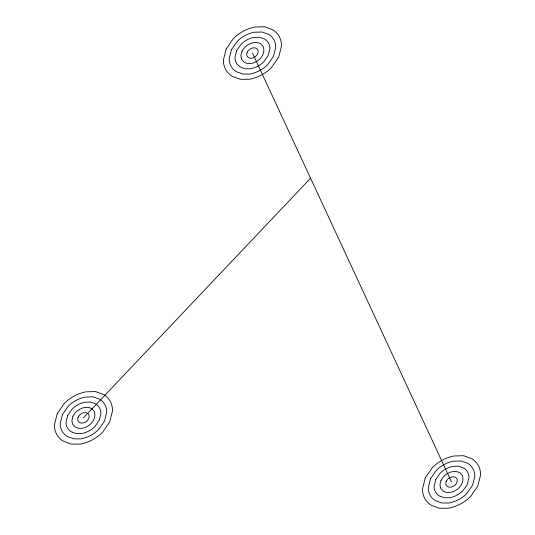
<?xml version="1.0" encoding="UTF-8"?>
<svg xmlns="http://www.w3.org/2000/svg" width="535" height="535" viewBox="0 0 535 535"><rect width="100%" height="100%" fill="white"/><g stroke="black" fill="none" stroke-linecap="round" stroke-linejoin="round"><path stroke-width="0.8" d="M83.46 417.842L310.567 178.229M252.453 53.018L451.54 481.981M57.191 413.776L54.45 424.656A53.828 31.077 0 0 0 56.262 433.544A34.367 19.842 0 0 0 62.883 440.987L71.269 444.11L80.484 444.103A36.494 21.072 0 0 0 93.411 439.288A53.828 31.077 0 0 0 102.68 432.119L109.728 421.908L112.47 411.027A53.828 31.077 0 0 0 110.658 402.139A34.367 19.842 0 0 0 104.037 394.696L95.651 391.573L85.687 391.861A34.367 19.842 0 0 0 73.509 396.395A53.828 31.077 0 0 0 64.24 403.564L57.191 413.776M62.448 414.592L60.254 423.299A43.061 24.864 0 0 0 61.706 430.401A27.492 15.876 0 0 0 66.995 436.359L73.71 438.854L81.079 438.854A29.198 16.852 0 0 0 91.425 435.002A43.061 24.864 0 0 0 98.835 429.264L104.472 421.092L106.666 412.391A43.061 24.864 0 0 0 105.214 405.283A27.492 15.876 0 0 0 99.925 399.324L93.21 396.83L85.239 397.057A27.492 15.876 0 0 0 75.495 400.682A43.061 24.864 0 0 0 68.085 406.419L62.448 414.592M67.698 415.401L66.052 421.934A32.294 18.645 0 0 0 67.142 427.264A20.624 11.904 0 0 0 71.115 431.732L76.144 433.604L81.674 433.604A21.895 12.639 0 0 0 89.432 430.708A32.294 18.645 0 0 0 94.989 426.408L99.222 420.283L100.868 413.749A32.294 18.645 0 0 0 99.777 408.419A20.624 11.904 0 0 0 95.805 403.958L90.776 402.079L84.797 402.253A20.624 11.904 0 0 0 77.488 404.975A32.294 18.645 0 0 0 71.931 409.275L67.698 415.401M72.954 416.217L71.857 420.57L72.579 424.121L75.228 427.097C84.45 432.019 97.678 421.687 94.341 411.562L91.692 408.586C84.751 404.975 76.224 409.716 72.954 416.217M78.204 417.032L77.655 419.206L78.023 420.985L79.347 422.469C83.955 424.93 90.569 419.768 88.897 414.699L87.573 413.214C84.109 411.408 79.842 413.776 78.204 417.032M226.185 48.953L223.443 59.833A53.828 31.077 0 0 0 225.262 68.721A34.367 19.842 0 0 0 231.876 76.164L240.262 79.287L249.477 79.28A36.494 21.072 0 0 0 262.411 74.465A53.828 31.077 0 0 0 271.673 67.296L278.722 57.084L281.463 46.204A53.828 31.077 0 0 0 279.651 37.316A34.367 19.842 0 0 0 273.031 29.873L264.644 26.75L254.68 27.038A34.367 19.842 0 0 0 242.502 31.572A53.828 31.077 0 0 0 233.233 38.741L226.185 48.953M231.441 49.768L229.248 58.469A43.061 24.864 0 0 0 230.699 65.578A27.492 15.876 0 0 0 235.995 71.536L242.703 74.031L250.072 74.031A29.198 16.852 0 0 0 260.418 70.179A43.061 24.864 0 0 0 267.834 64.441L273.472 56.269L275.665 47.568A43.061 24.864 0 0 0 274.214 40.459A27.492 15.876 0 0 0 268.918 34.501L262.21 32.006L254.232 32.234A27.492 15.876 0 0 0 244.495 35.858A43.061 24.864 0 0 0 237.079 41.596L231.441 49.768M236.697 50.578L235.052 57.111A32.294 18.645 0 0 0 236.136 62.441A20.624 11.904 0 0 0 240.108 66.908L245.144 68.781L250.668 68.774A21.895 12.639 0 0 0 258.425 65.885A32.294 18.645 0 0 0 263.989 61.585L268.216 55.459L269.861 48.926A32.294 18.645 0 0 0 268.771 43.596A20.624 11.904 0 0 0 264.805 39.129L259.769 37.256L253.791 37.43A20.624 11.904 0 0 0 246.481 40.152A32.294 18.645 0 0 0 240.924 44.452L236.697 50.578M241.947 51.393L240.85 55.747L241.579 59.298L244.227 62.274C253.443 67.189 266.671 56.864 263.334 46.739L260.685 43.763C253.75 40.152 245.217 44.893 241.947 51.393M247.203 52.203L246.655 54.383L247.016 56.162L248.34 57.646C252.948 60.107 259.562 54.944 257.897 49.875L256.573 48.391C253.102 46.585 248.835 48.953 247.203 52.203M425.271 477.915L422.53 488.796A53.828 31.077 0 0 0 424.342 497.684A34.367 19.842 0 0 0 430.963 505.127L439.349 508.25L448.564 508.243A36.494 21.072 0 0 0 461.491 503.428A53.828 31.077 0 0 0 470.76 496.259L477.808 486.047L480.55 475.167A53.828 31.077 0 0 0 478.738 466.279A34.367 19.842 0 0 0 472.117 458.836L463.731 455.713L453.767 456.001A34.367 19.842 0 0 0 441.589 460.535A53.828 31.077 0 0 0 432.32 467.704L425.271 477.915M430.528 478.731L428.334 487.432A43.061 24.864 0 0 0 429.786 494.541A27.492 15.876 0 0 0 435.075 500.499L441.79 502.994L449.159 502.994A29.198 16.852 0 0 0 459.505 499.142A43.061 24.864 0 0 0 466.915 493.404L472.552 485.232L474.746 476.531A43.061 24.864 0 0 0 473.294 469.422A27.492 15.876 0 0 0 468.005 463.464L461.29 460.969L453.319 461.197A27.492 15.876 0 0 0 443.575 464.821A43.061 24.864 0 0 0 436.165 470.559L430.528 478.731M435.778 479.541L434.132 486.074A32.294 18.645 0 0 0 435.222 491.404A20.624 11.904 0 0 0 439.195 495.871L444.224 497.744L449.754 497.737A21.895 12.639 0 0 0 457.512 494.848A32.294 18.645 0 0 0 463.069 490.548L467.302 484.422L468.948 477.889A32.294 18.645 0 0 0 467.857 472.559A20.624 11.904 0 0 0 463.885 468.092L458.856 466.219L452.877 466.393A20.624 11.904 0 0 0 445.568 469.115A32.294 18.645 0 0 0 440.011 473.415L435.778 479.541M441.034 480.356L439.937 484.71L440.659 488.261L443.308 491.237C452.53 496.152 465.758 485.827 462.421 475.702L459.772 472.726C452.831 469.115 444.304 473.856 441.034 480.356M446.284 481.166L445.735 483.346L446.103 485.125L447.427 486.609C452.035 489.07 458.649 483.907 456.977 478.838L455.653 477.354C452.189 475.548 447.922 477.915 446.284 481.166"/></g></svg>
